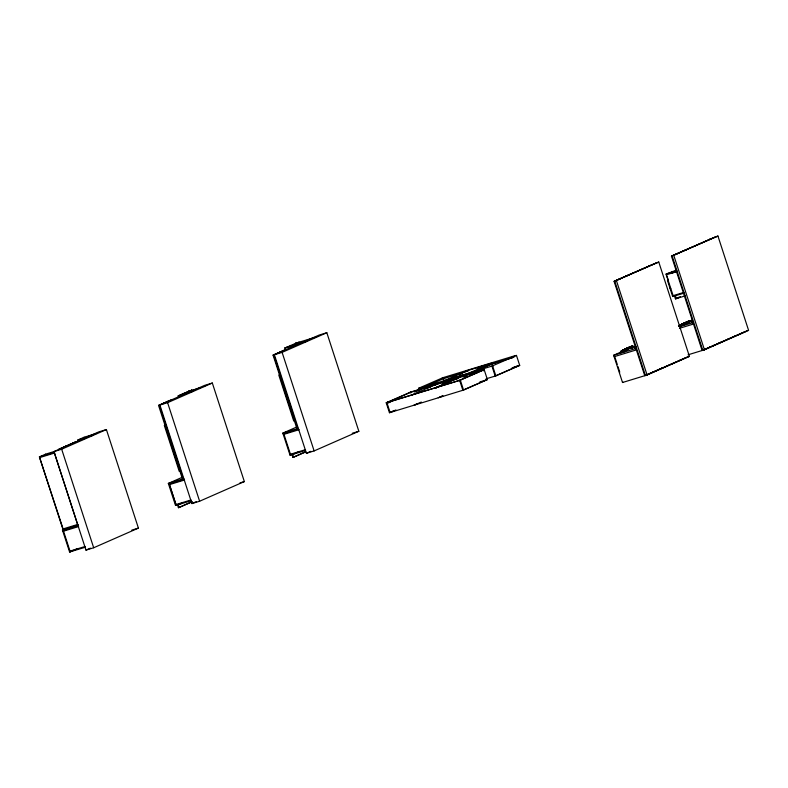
<?xml version="1.0" encoding="UTF-8"?>
<svg xmlns="http://www.w3.org/2000/svg" width="788" height="788" viewBox="0 0 788 788"><rect width="100%" height="100%" fill="white"/><g stroke="black" fill="none" stroke-linecap="round" stroke-linejoin="round"><path stroke-width="1.18" d="M621.653 350.916L622.993 350.355A2.63 2.423 66.3 0 1 623.495 350.473L623.958 350.69A3.201 2.955 66.3 0 1 624.303 350.887M680.734 325.109C680.29 325.267 682.969 326.104 679.916 325.907M620.924 351.625L620.452 352.699L624.687 351.172M621.151 351.763C619.269 352.738 621.801 350.453 621.545 352.315M684.348 323.976L685.048 323.336M630.499 346.72L622.382 350.463L626.312 348.867M681.669 325.68A3.201 2.955 66.3 0 0 681.315 325.493L679.886 325.217L680.448 325.099M621.161 352.019L620.511 352.384L627.149 349.468M621.939 351.054L625.997 348.788L626.312 349.429M622.146 351.034L624.539 349.695M624.904 349.586L626.558 348.68M623.072 350.778L622.461 351.123L623.062 351.182M624.648 350.739L622.343 350.483L627.859 348.109M623.17 350.896L626.233 349.183M626.677 348.887L627.593 348.178M628.095 348.03L630.124 347.065L629.72 347.478M627.859 348.385L626.884 349.035M628.223 348.286L631.858 346.296M627.78 348.582L621.279 352.246L620.619 352.472L620.471 351.812A2.886 2.659 66.3 0 1 621.821 350.591L622.274 350.473M628.361 348.306L632.705 345.834L632.991 346.493L627.957 349.311L620.619 352.472M623.948 351.044L623.141 351.192M625.081 350.364L626.519 349.606L627.366 350.296L626.992 349.823M632.143 347.557L632.006 348.237L631.316 347.488M679.305 325.848L683.363 323.582L683.688 324.223L680.665 325.907M679.512 325.828L683.895 323.504M679.315 326.035L679.295 326.045A1.478 1.152 -48.7 0 1 679.719 325.917L685.225 322.913M680.546 325.69L684.014 323.701M685.383 323.041L684.181 323.701L685.294 323.238M686.712 322.262L686.102 322.804M685.747 322.942L690.298 321.041L679.611 325.828M683.048 325.129L681.699 325.385L684.762 323.75L684.821 324.439L682.812 325.001M685.727 323.1L689.264 321.268M686.22 323.316L689.283 321.603M688.072 322.922L686.86 323.119L689.293 321.76L688.958 322.578L689.983 322.164L689.914 321.484M685.333 324.104L689.362 321.849M621.505 350.985L624.451 350.039M625.298 349.419L625.662 349.33M627.13 349.478L632.922 346.247L625.642 349.429M627.317 348.631L627.14 348.424M627.386 348.444L627.297 348.848M627.465 348.72L627.218 349.576M679.985 325.562L681.334 325.493L680.32 325.188M680.911 325.08L681.994 324.508M682.477 324.242L682.999 324.232M680.34 325.483L681.108 325.444M682.635 324.449L682.063 324.558M684.181 323.395L684.683 323.425M684.89 323.06L684.496 323.415M686.171 322.617L685.462 322.834L685.944 322.597M684.752 323.533L679.443 325.877M687.52 322.036L687.963 321.74M622.402 350.483L622.362 350.473A2.61 2.413 66.3 0 1 623.938 350.699L623.938 350.699M678.783 325.592A2.886 2.659 66.3 0 1 679.187 325.385L679.827 325.237M679.739 325.917L690.249 321.061M685.136 323.139L684.427 323.602L685.156 323.129M686.121 322.794L686.575 322.519M626.903 348.798L627.632 348.483M680.625 325.355L680.793 325.286A2.63 2.423 66.3 0 0 680.221 325.237L680.517 325.306M680.674 325.552L680.684 325.493A1.478 1.084 10 0 0 680.261 325.621L680.261 325.621M623.613 349.833L621.102 351.162M624.677 349.429L626.056 348.749M678.507 325.936L680.98 324.626L679.384 325.483M682.053 324.232L683.432 323.553M622.875 350.837L622.894 350.827A1.478 1.084 10 0 1 623.298 350.699L623.318 350.699M621.919 351.251L621.939 351.241A1.478 1.152 -48.7 0 1 622.343 351.123L623.259 350.778M631.484 346.168L626.046 348.562M681.068 324.508L688.751 321.011M624.707 349.498L626.243 348.828M626.401 348.759L627.76 348.158M628.174 347.981L629.218 347.439M680.064 325.099L686.919 322.016M678.783 325.818L685.304 322.873M285.63 350.296L284.872 347.971L304.661 341.884M296.101 343.223L295.638 343.233M285.266 347.892L296.111 343.125L296.071 343.962L301.922 342.179M297.706 342.603L299.154 342.061M63.07 529.753L39.4 456.892L45.635 454.154L61.671 449.209L106.4 429.559L138.412 528.108L93.683 547.759L85.981 550.113L53.958 451.563L98.687 431.923L106.4 429.559M83.823 438.965L78.12 440.709L77.884 439.99L84.129 437.241L96.668 433.41M178.846 395.724L189.012 391.262M190.696 390.621L191.464 390.277M191.356 390.415L192.134 390.07L188.618 391.252M45.605 454.991L45.635 454.154M59.622 448.904L58.873 449.229L60.282 448.697M60.637 448.461L59.888 448.786L61.562 448.136M60.903 448.342L62.577 447.692M61.917 447.899L63.592 447.249M62.932 447.446L65.355 446.471M63.946 447.003L64.685 446.678M65.7 446.235L64.951 446.56L66.635 445.909M65.965 446.116L67.65 445.466M66.98 445.663L68.664 445.023M67.995 445.22L70.427 444.245M69.009 444.777L69.758 444.452M70.772 444.008L70.024 444.334L71.708 443.683M71.038 443.89L72.723 443.24M72.053 443.437L74.476 442.462M73.067 442.994L73.816 442.669M74.83 442.226L74.082 442.551L75.49 442.019M182.491 479.094L158.555 405.436L160.24 404.786M159.57 404.993L161.254 404.342M160.585 404.549L163.008 403.574M161.599 404.106L162.348 403.771M163.362 403.328L162.614 403.653L164.298 403.003M163.628 403.21L165.303 402.56M164.643 402.766L166.317 402.116M165.657 402.323L168.08 401.348M166.672 401.87L167.411 401.545M168.425 401.102L167.686 401.427L169.361 400.777M168.691 400.984L170.375 400.334M169.706 400.54L171.784 399.802M188.982 392L189.012 391.163L177.852 395.98L192.233 391.587M297.736 428.455L296.987 428.79L273.062 355.132L273.81 354.807M274.076 354.689L275.751 354.039M275.091 354.245L276.765 353.595M276.105 353.802L278.528 352.817M277.12 353.349L277.859 353.024M278.873 352.581L278.134 352.906L279.809 352.256M279.139 352.463L280.824 351.812M280.154 352.019L281.838 351.369M281.168 351.576L283.601 350.591M282.183 351.123L282.931 350.798M283.946 350.355L283.197 350.68L284.882 350.03M284.212 350.236L286.29 349.498M159.225 405.239L204.624 385.381L212.327 383.027L244.349 481.576L199.62 501.227L191.908 503.581L159.895 405.032M203.836 386.632L204.88 386.179M158.555 405.436L167.598 402.678L212.327 383.027M273.062 355.132L282.104 352.374L326.833 332.723L358.845 431.272L314.126 450.923L306.414 453.277L274.391 354.728M54.717 452.962L39.636 457.611L62.725 527.743M647.175 374.733L644.751 375.709L614.088 281.346L615.773 280.695M615.103 280.902L617.526 279.927M616.117 280.459L616.866 280.124M617.881 279.681L617.132 280.016L618.807 279.366M618.147 279.563L619.821 278.913M619.161 279.119L620.836 278.469M620.176 278.676L622.599 277.701M621.19 278.233L621.929 277.898M622.944 277.455L622.195 277.78L623.879 277.14M623.21 277.337L624.894 276.686M624.224 276.893L626.657 275.918M625.239 276.45L625.987 276.125M627.002 275.672L626.253 276.007L627.938 275.357M627.268 275.554L628.952 274.904M628.282 275.111L629.967 274.46M629.297 274.667L631.72 273.692M630.311 274.224L631.06 273.889M632.075 273.446L631.326 273.771L633 273.131M632.34 273.328L641.176 269.535M640.506 269.742L649.342 265.95M648.682 266.147L658.768 262.03L689.421 356.393L647.086 374.989L622.52 382.505L613.665 355.26L631.946 347.183M703.162 350.049L702.118 350.502L671.465 256.139L673.435 255.361M672.775 255.568L674.755 254.79M674.085 254.987L676.065 254.209M675.395 254.416L677.375 253.637M676.705 253.834L678.685 253.056M678.025 253.263L679.995 252.485M679.335 252.682L681.315 251.904M680.645 252.111L682.625 251.333M681.955 251.53L683.935 250.751M683.265 250.958L685.245 250.18M684.585 250.377L686.555 249.599M685.895 249.806L687.875 249.018M687.205 249.225L689.185 248.447M688.515 248.653L690.495 247.865M689.825 248.072L697.666 244.723M696.996 244.92L703.694 242.074M657.094 262.542L614.758 281.139L645.411 375.502L687.757 356.905M716.272 236.548L672.125 255.942L702.788 350.296L746.935 330.901L746.266 331.108M614.088 281.346L658.768 262.03M671.465 256.139L717.937 236.036L748.6 330.399L704.452 349.793L688.082 354.797M63.109 528.915L77.923 524.384M169.292 483.999L176.187 505.226L175.517 505.423L168.337 483.418L182.718 477.095M290.693 454.922L290.023 455.129L282.843 433.114L297.224 426.791M63.808 531.073L78.623 526.542M169.735 484.531L184.559 480M284.241 434.227L299.066 429.696M673.356 296.416L666.096 274.076L676.37 270.136M672.026 272.293L672.056 271.456M442.974 377.669L418.448 388.356L419.118 388.149M410.055 392.266L484.157 369.611L487.398 379.589L463.541 390.07L389.449 412.715L386.209 402.747L410.725 392.06M419.452 388.228L492.608 365.898M387.529 403.269L387.292 402.55L410.558 392.326L434.671 384.958L435.675 385.43M387.43 403.298L390.848 401.801M419.738 389.105L443.693 378.575M491.21 363.357L467.126 370.715L443.871 380.939L467.954 373.571L491.21 363.357L491.446 364.076M446.638 380.348L449.968 378.89M454.41 376.94L456.636 375.955M459.965 374.497L462.182 373.522M436.03 388.445L435.794 387.726L459.049 377.501L483.172 370.133L483.408 370.853M470.406 373.315L491.554 364.036M473.342 372.123L492.214 363.839L492.953 366.105M70.29 551.019L85.104 546.488M176.216 504.478L191.041 499.947M290.723 454.174L305.547 449.643M515.47 355.546L442.304 377.876M484.157 369.611L459.64 380.299L462.881 390.277M486.068 378.831L495.849 375.876L519.706 365.396L516.465 355.418L491.948 366.105L495.189 376.083M77.894 525.222L62.41 529.95L69.59 551.964L72.683 550.605M290.023 455.129L292.24 454.154M435.794 387.726L459.916 380.348L483.172 370.133M77.529 548.655L70.25 551.856L63.306 530.472M181.506 503.246L178.186 504.704L179.093 507.502L178.423 507.699L177.517 504.911M298.219 451.967L292.693 454.4L293.599 457.198L292.929 457.395L292.023 454.607M389.449 412.715L393.783 410.814M395.931 409.957L390.109 412.518L386.869 402.54M178.423 507.699L191.701 501.867M292.929 457.395L305.094 452.056M179.093 507.502L192.371 501.67M293.599 457.198L305.764 451.849M413.986 405.18L417.315 403.722M414.646 404.983L421.314 402.057M85.981 550.113L90.453 548.153M191.908 503.581L196.389 501.611M306.414 453.277L310.886 451.307M438.217 397.773L442.649 395.822M439.546 397.369L442.876 395.911M673.385 295.579L683.895 292.407M675.474 295.736L676.114 298.642L679.098 297.332M462.477 390.356L486.738 379.796M494.785 376.162L519.046 365.602M674.538 296.052L675.444 298.849L680.418 296.662M626.204 348.493L630.656 346.533M683.57 323.287L688.032 321.327M623.298 349.961L632.705 345.834M680.665 324.764L690.071 320.637M622.008 350.68L623.584 349.911M623.741 349.842L631.277 346.553M681.108 324.646L688.643 321.346M626.657 348.7L631.355 346.7M678.537 325.986L691.785 320.164M622.431 350.847L622.953 350.611M622.067 351.084L623.18 350.63M624.066 350.197L624.805 349.872M625.209 349.705L627.622 348.641M625.534 349.774L632.991 346.493M682.359 325.08L683.541 324.912M630.242 348.099L635.158 346.287M619.92 352.975L624.145 351.684M626.43 349.606L627.455 349.636L627.386 348.956M632.528 348.02L631.68 347.341L632.606 347.37L632.547 346.69M624.549 351.556L625.308 351.202M626.165 349.764L627.366 350.296M622.52 382.505L623.052 382.269M645.766 375.265L646.505 374.93M647.785 374.369L649.47 373.719M648.8 373.926L650.484 373.276M649.814 373.482L650.563 373.157M651.843 372.586L653.528 371.936M652.858 372.143L654.542 371.493M654.887 371.256L655.636 370.921M656.65 370.478L655.902 370.803L657.586 370.163M656.916 370.36L657.655 370.035M658.945 369.474L661.368 368.498M659.96 369.03L660.699 368.695M661.713 368.252L660.974 368.577L662.649 367.927M661.979 368.134L663.398 367.602M663.989 367.257L669.908 364.657M679.335 360.51L685.984 357.594M704.472 349.468L703.428 349.931L704.098 349.724M706.058 348.779L707.762 348.109M708.678 347.616L709.722 347.163M709.988 347.045L711.968 346.267M712.618 345.893L714.598 345.114M713.928 345.311L715.642 344.651M717.868 343.588L719.838 342.81M719.178 343.007L721.158 342.228M720.488 342.435L728.329 339.076M727.659 339.283L732.682 337.077M733.953 336.515L740.907 333.551M740.247 333.757L745.261 331.551M623.741 350.64L623.416 350.483M692.79 321.386L691.549 321.908L692.652 321.681M635.414 346.582L634.182 347.114L635.286 346.887M632.606 347.37L629.976 348.109M626.036 350.177L627.455 349.636M625.544 350.394L626.824 349.911L626.765 349.232M623.219 351.852L622.727 352.019A6.294 2.423 73 0 1 622.914 351.96M636.517 347.084L634.438 347.912L636.359 347.459M326.833 332.723L319.12 335.077L273.731 354.935L297.657 428.583M295.372 343.351L315.998 337.047M290.319 345.676L291.048 345.44M284.872 347.971L306.69 341.293M188.342 391.469L200.418 387.686M183.23 393.714L183.959 393.478M191.257 391.311L194.675 390.257M717.937 236.036L709.584 239.394L710.254 239.188M709.978 239.306L703.29 242.162L703.96 241.955M279.494 374.921L278.824 375.127L293.737 421.009L294.397 420.812M77.884 439.99L93.477 435.173M83.587 438.463L84.523 438.138M75.658 441.95L76.328 441.743M39.4 456.892L54.224 452.361L77.854 525.232M164.988 425.224L164.318 425.431L179.231 471.313L179.9 471.116M666.096 274.076L676.872 270.776M671.987 273.032L675.217 272.037M677.109 271.496L666.323 274.795L668.51 280.587M668.135 280.242L667.466 280.449L672.686 296.534L684.545 292.998M670.056 288.428L670.765 288.349M675.444 298.849L685.452 295.796M515.805 355.624L516.465 355.418M443.053 378.861L465.481 371.916M466.624 371.572L467.983 371.237M477.144 368.439L480.581 367.395M485.162 365.996L514.003 357.171M484.886 366.115L489.466 364.706M512.584 357.644L491.948 363.957L495.849 375.876M435.577 384.229L439.014 383.175M414.232 391.991L419.974 390.237M426.869 388.129L430.317 387.075M442.551 383.332L448.274 381.589M452.854 380.19L458.577 378.437M463.078 377.097L466.516 376.043M473.401 373.945L476.839 372.891M282.843 433.114L298.327 428.376M283.069 433.833L298.563 429.096M386.209 402.747L460.3 380.092L463.541 390.07M387.292 402.55L411.415 395.172L434.818 384.908L458.902 377.55L435.646 387.765L411.563 395.133M514.347 367.031L519.706 365.396M512.101 367.789L518.77 365.721M479.793 381.983L487.398 379.589M680.182 326.518L693.046 322.587M168.337 483.418L183.821 478.68M168.573 484.137L184.057 479.399M679.473 328.31L693.519 324.016M352.246 433.292L358.845 431.272M632.006 348.237L631.789 347.715M626.844 350.502L626.627 349.98M613.665 355.26L635.896 348.463M305.508 450.48L290.683 455.011L283.739 433.627M636.359 349.902L614.138 356.698L614.67 356.462L617.221 364.312M62.636 530.669L78.12 525.941M62.695 530.738L63.365 530.531M239.946 482.916L244.349 481.576M191.001 500.784L176.187 505.315L169.233 483.93M733.687 336.634L734.613 336.318M717.592 343.706L718.528 343.381M716.282 344.277L717.218 343.962M712.352 346.011L713.278 345.686M709.348 347.419L707.368 348.197L708.038 347.991M705.408 349.143L704.748 349.35L706.452 348.69M687.087 357.102L689.421 356.393M680.005 360.303L671.169 364.105L671.839 363.898M670.903 364.223L671.563 364.017M131.813 530.127L138.412 528.108M658.67 369.592L659.605 369.267M654.621 371.375L656.296 370.724M651.577 372.704L652.513 372.389M646.781 374.812L648.455 374.172M69.59 551.964L85.074 547.325M692.297 322.647L692.918 322.489M687.353 322.903L688.702 322.647M624.628 350.433L626.165 350.118M624.332 350.591L625.672 350.335M622.697 350.404L623.633 350.483M679.768 325.286L679.739 325.286A2.61 2.413 66.3 0 1 681.315 325.493M621.614 352.315L621.417 351.556M622.884 350.512L623.347 350.414M673.799 255.43L704.452 349.793M616.423 280.636L647.086 374.989M617.95 366.558L619.772 372.172M467.126 370.715L467.363 371.434M459.916 380.348L460.143 381.067M443.427 378.693L444.166 380.988M410.558 392.326L410.784 393.045M282.104 352.374L314.126 450.923M167.598 402.678L199.62 501.227M159.304 405.111L183.151 478.887M84.129 437.241L84.365 437.961M61.671 449.209L93.683 547.759M684.132 324.026L684.191 324.705M631.917 346.966L629.484 348.326L631.986 347.646L631.917 346.966M623.85 351.655L623.663 351.734A6.452 2.492 73 0 1 623.85 351.675"/></g></svg>
